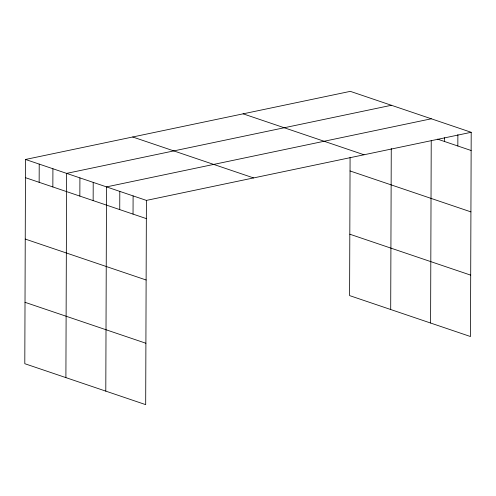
<?xml version="1.0" encoding="UTF-8"?>
<svg xmlns="http://www.w3.org/2000/svg" width="496" height="496" viewBox="0 0 496 496"><rect width="100%" height="100%" fill="white"/><g stroke="black" fill="none" stroke-linecap="round" stroke-linejoin="round"><path stroke-width="0.74" d="M25.513 159.464L24.8 363.704L145.688 404.643L146.401 200.403L25.513 159.464L350.312 91.357L471.2 132.296L470.487 336.536L349.599 295.597L350.083 157.313M39.147 182.311L39.215 164.108M52.849 186.949L52.917 168.745M65.9 377.623L66.613 173.383L391.412 105.276M79.85 196.094L79.912 177.89M93.149 200.595L93.211 182.392M105.797 391.133L106.51 186.893L431.309 118.786M119.741 209.603L119.803 191.4M133.04 214.105L133.102 195.901M390.699 309.516L391.263 148.496M430.596 323.026L431.229 140.783M444.54 141.496L444.552 137.702M457.839 146.004L457.876 134.621M146.401 200.403L471.2 132.296M437.54 139.128L471.138 150.505M243.127 113.832L364.014 154.771M350.033 170.953L470.921 211.891M132.699 136.989L253.586 177.928M349.816 234.205L470.704 275.144M25.451 177.673L146.339 218.612M25.234 239.06L146.122 279.998M25.017 302.312L145.898 343.251"/></g></svg>
